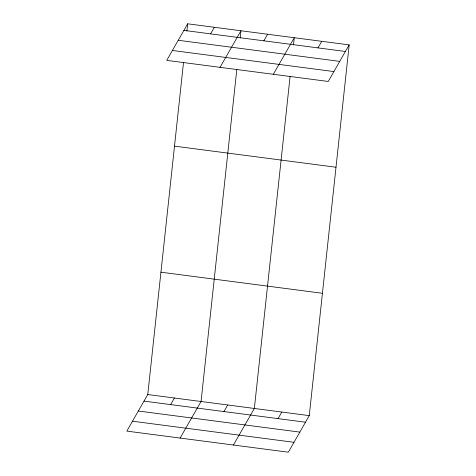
<?xml version="1.0" encoding="UTF-8"?>
<svg xmlns="http://www.w3.org/2000/svg" width="476" height="476" viewBox="0 0 476 476"><rect width="100%" height="100%" fill="white"/><g stroke="black" fill="none" stroke-linecap="round" stroke-linejoin="round"><path stroke-width="0.71" d="M349.176 44.893L328.232 81.461L166.737 60.369L187.675 23.8L349.176 44.893L309.263 415.631L288.325 452.2L126.824 431.107L147.768 394.539L183.522 62.398M186.895 31.083L187.675 23.8M236.816 69.359L201.062 401.5L180.118 438.069M240.19 38.044L240.975 30.762L220.031 67.33M290.11 76.321L254.357 408.462L233.413 445.03M293.484 45.006L294.269 37.723L273.325 74.292M210.553 33.861L214.325 27.281M263.847 40.823L267.619 34.242M317.95 47.892L321.722 41.311M170.646 404.6L174.412 398.019M223.94 411.562L227.706 404.981M278.043 418.624L281.81 412.043M183.909 30.381L345.409 51.473M178.238 40.276L339.739 61.374M172.401 50.474L333.902 71.567M174.508 146.144L336.008 167.237M160.936 272.195L322.436 293.287M147.768 394.539L309.263 415.631M143.996 401.119L305.497 422.212M138.332 411.014L299.826 432.107M132.489 421.212L293.99 442.305"/></g></svg>
